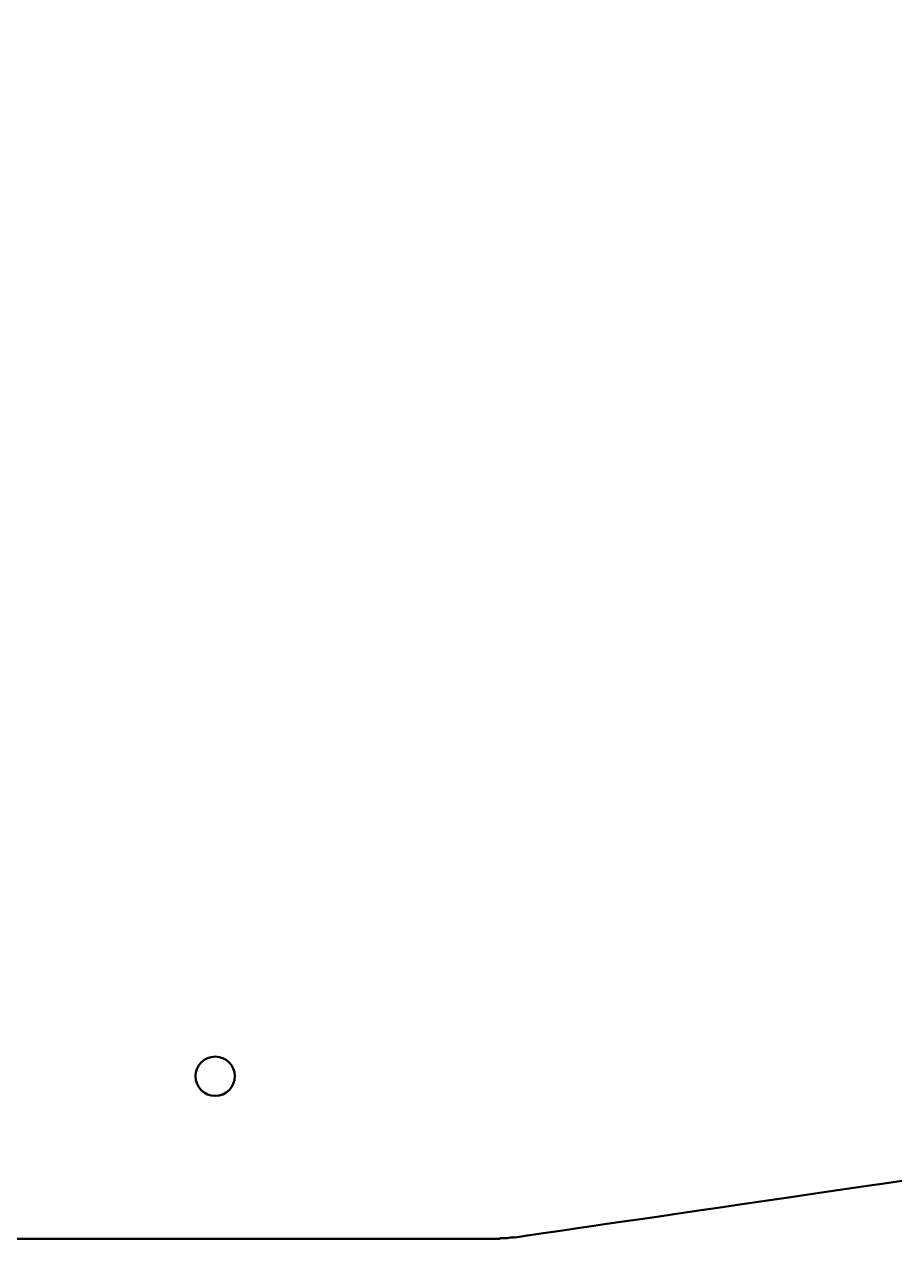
# Model space of a CAD drawing. Header units: millimetres. Extents: x -1113 to 163, y -392 to 100.
# Drawn here: x -909.5 to -860.8, y -199.4 to -131.4 of the extents above; entities that cross this region are included whole.
import ezdxf

# ---------------------------------------------------------------- set-up
doc = ezdxf.new("R2010")
doc.units = ezdxf.units.MM
doc.header["$MEASUREMENT"] = 0
doc.layers.add('Layer 1', color=7, linetype='Continuous')

msp = doc.modelspace()

# ---------------------------------------------------------------- linework, layer by layer
at = {"layer": 'Layer 1', "color": 250, "lineweight": 50}
for points, knots in [([(-722.2832, -74.4376), (-722.2832, -74.4376), (-727.7649, -74.4376), (-727.7649, -74.4376), (-727.7649, -74.4376), (-727.7649, -74.4376), (-727.7649, -74.4376), (-727.7649, -74.4376), (-719.3104, -117.7149), (-719.3104, -117.7149), (-719.3104, -117.7149), (-719.3104, -117.7149), (-719.3104, -117.7149), (-719.3104, -117.7149), (-715.3211, -138.1357), (-715.3211, -138.1357), (-715.3211, -138.1357), (-715.3211, -138.1357), (-715.3211, -138.1357), (-713.9209, -152.8661), (-712.7651, -165.0234), (-712.7651, -165.0234), (-712.7651, -165.0234), (-712.7651, -165.0234), (-712.7651, -165.0234), (-712.7651, -165.0234), (-710.947, -184.7178), (-710.947, -184.7178), (-710.947, -184.7178), (-710.947, -184.7178), (-710.947, -184.7178), (-710.947, -184.7178), (-710.9455, -184.7108), (-710.9455, -184.7108), (-710.9455, -184.7108), (-710.9455, -184.7108), (-710.9455, -184.7108), (-710.8274, -185.9712), (-711.2458, -187.223), (-712.0982, -188.159), (-712.0982, -188.159), (-712.0982, -188.159), (-712.0982, -188.159), (-712.9505, -189.095), (-714.1579, -189.6285), (-715.4238, -189.6285), (-715.4238, -189.6285), (-715.4238, -189.6285), (-715.4238, -189.6285), (-715.4238, -189.6285), (-715.4344, -189.6285), (-715.4344, -189.6285), (-715.4344, -189.6285), (-715.4344, -189.6285), (-715.4344, -189.6285), (-715.4345, -189.6285), (-813.2864, -189.5635), (-814.9725, -189.5624), (-814.9725, -189.5624), (-814.9725, -189.5624), (-814.9725, -189.5624), (-814.9763, -189.5624), (-814.9802, -189.5624), (-814.984, -189.5624), (-814.984, -189.5624), (-814.984, -189.5624), (-814.984, -189.5624), (-815.2482, -189.5624), (-815.5119, -189.5857), (-815.7721, -189.632), (-815.7721, -189.632), (-815.7721, -189.632), (-815.7721, -189.632), (-815.7721, -189.632), (-815.7777, -189.6471), (-815.7777, -189.6471), (-815.7777, -189.6471), (-815.7777, -189.6471), (-815.7777, -189.6471), (-815.7778, -189.6471), (-882.1139, -199.3415), (-882.1139, -199.3415), (-882.1139, -199.3415), (-882.1139, -199.3415), (-882.1139, -199.3415), (-882.1139, -199.3415), (-882.0985, -199.3142), (-882.0985, -199.3142), (-882.0985, -199.3142), (-882.0985, -199.3142), (-882.0985, -199.3142), (-882.3586, -199.3605), (-882.6223, -199.3838), (-882.8865, -199.3838), (-882.8865, -199.3838), (-882.8865, -199.3838), (-882.8865, -199.3838), (-882.8865, -199.3838), (-882.8971, -199.405), (-882.8971, -199.405), (-882.8971, -199.405), (-882.8971, -199.405), (-882.8971, -199.405), (-882.8971, -199.405), (-915.9594, -199.405), (-915.9594, -199.405), (-915.9594, -199.405), (-915.9594, -199.405), (-915.9594, -199.405), (-915.9594, -199.405), (-915.9488, -199.3838), (-915.9488, -199.3838), (-915.9488, -199.3838), (-915.9488, -199.3838), (-915.9488, -199.3838), (-916.213, -199.3838), (-916.4767, -199.3605), (-916.7369, -199.3142), (-916.7369, -199.3142), (-916.7369, -199.3142), (-916.7369, -199.3142), (-916.7369, -199.3142), (-916.7425, -199.3415), (-916.7425, -199.3415), (-916.7425, -199.3415), (-916.7425, -199.3415), (-916.7425, -199.3415), (-916.7426, -199.3415), (-983.0789, -189.6471), (-983.0789, -189.6471), (-983.0789, -189.6471), (-983.0789, -189.6471), (-983.0789, -189.6471), (-983.0789, -189.6471), (-983.0634, -189.632), (-983.0634, -189.632), (-983.0634, -189.632), (-983.0634, -189.632), (-983.0634, -189.632), (-983.3235, -189.5857), (-983.5872, -189.5624), (-983.8514, -189.5624), (-983.8514, -189.5624), (-983.8514, -189.5624), (-983.8514, -189.5624), (-983.8514, -189.5624), (-983.862, -189.5624), (-983.862, -189.5624), (-983.862, -189.5624), (-983.862, -189.5624), (-983.862, -189.5624), (-983.8621, -189.5624), (-1080.6978, -189.5624), (-1081.8636, -189.5624), (-1081.8636, -189.5624), (-1081.8636, -189.5624), (-1081.8636, -189.5624), (-1083.1298, -189.5624), (-1084.3373, -189.0288), (-1085.1897, -188.0925), (-1085.1897, -188.0925), (-1085.1897, -188.0925), (-1085.1897, -188.0925), (-1086.0421, -187.1562), (-1086.4603, -185.904), (-1086.3418, -184.6434), (-1086.3418, -184.6434), (-1086.3418, -184.6434), (-1086.3418, -184.6434), (-1086.3418, -184.6434), (-1086.3616, -184.6517), (-1086.3616, -184.6517), (-1086.3616, -184.6517), (-1086.3616, -184.6517), (-1086.3616, -184.6517), (-1086.3616, -184.6517), (-1084.2787, -162.4901), (-1081.9248, -137.4447), (-1081.9248, -137.4447), (-1081.9248, -137.4447), (-1081.9248, -137.4447), (-1081.9248, -137.4447), (-1078.0705, -117.7149), (-1078.0705, -117.7149), (-1078.0705, -117.7149), (-1078.0705, -117.7149), (-1078.0705, -117.7149), (-1078.0705, -117.7149), (-1069.616, -74.4376), (-1069.616, -74.4376), (-1069.616, -74.4376), (-1069.616, -74.4376), (-1069.616, -74.4376), (-1069.616, -74.4376), (-1075.0977, -74.4376), (-1075.0977, -74.4376), (-1075.0977, -74.4376), (-1075.0977, -74.4376), (-1075.0977, -74.4376), (-1075.2975, -74.4085), (-1075.4854, -74.3161), (-1075.6319, -74.1702), (-1075.6319, -74.1702), (-1075.6319, -74.1702), (-1075.6319, -74.1702), (-1075.8439, -73.9589), (-1075.944, -73.66), (-1075.9021, -73.3635), (-1075.9021, -73.3635), (-1075.9021, -73.3635), (-1075.9021, -73.3635), (-1075.5529, -69.6475), (-1075.3509, -67.4981), (-1075.3509, -67.4981), (-1075.3509, -67.4981), (-1075.3509, -67.4981), (-1075.3509, -67.4981), (-1075.3509, -67.4981), (-1075.3311, -67.4898), (-1075.3311, -67.4898), (-1075.3311, -67.4898), (-1075.3311, -67.4898), (-1075.3311, -67.4898), (-1075.1138, -65.179), (-1073.1739, -63.413), (-1070.8529, -63.413), (-1070.8529, -63.413), (-1070.8529, -63.413), (-1070.8529, -63.413), (-1070.8529, -63.413), (-1070.8635, -63.413), (-1070.8635, -63.413), (-1070.8635, -63.413), (-1070.8635, -63.413), (-1070.8635, -63.413), (-1070.8635, -63.413), (-973.0803, -63.413), (-973.0803, -63.413), (-973.0803, -63.413), (-973.0803, -63.413), (-973.0803, -63.413), (-973.0803, -63.413), (-973.0697, -63.413), (-973.0697, -63.413), (-973.0697, -63.413), (-973.0697, -63.413), (-973.0697, -63.413), (-972.8054, -63.413), (-972.5417, -63.4363), (-972.2816, -63.4826), (-972.2816, -63.4826), (-972.2816, -63.4826), (-972.2816, -63.4826), (-972.2816, -63.4826), (-972.2971, -63.4765), (-972.2971, -63.4765), (-972.2971, -63.4765), (-972.2971, -63.4765), (-972.2971, -63.4765), (-972.2971, -63.4765), (-916.1631, -73.4671), (-916.1631, -73.4671), (-916.1631, -73.4671), (-916.1631, -73.4671), (-916.1631, -73.4671), (-916.1631, -73.4671), (-916.1574, -73.4611), (-916.1574, -73.4611), (-916.1574, -73.4611), (-916.1574, -73.4611), (-916.1574, -73.4611), (-915.8973, -73.5074), (-915.6336, -73.5306), (-915.3693, -73.5306), (-915.3693, -73.5306), (-915.3693, -73.5306), (-915.3693, -73.5306), (-915.3693, -73.5306), (-915.3799, -73.5518), (-915.3799, -73.5518), (-915.3799, -73.5518), (-915.3799, -73.5518), (-915.3799, -73.5518), (-915.3799, -73.5518), (-904.9857, -73.5518), (-904.9857, -73.5518), (-904.9857, -73.5518), (-905.0056, -75.9331), (-905.0056, -75.9331), (-905.0056, -75.9331), (-905.0036, -83.5518), (-905.0036, -83.5518), (-905.0036, -83.5518), (-892.5036, -83.5518), (-892.5036, -83.5518), (-892.5036, -83.5518), (-892.5043, -73.5514), (-892.4841, -73.5518), (-887.1944, -73.6827), (-882.1272, -73.5518), (-882.1272, -73.5518), (-882.1272, -73.5518), (-882.1272, -73.5518), (-882.1272, -73.5518), (-882.1272, -73.5518), (-882.1166, -73.5306), (-882.1166, -73.5306), (-882.1166, -73.5306), (-882.1166, -73.5306), (-882.1166, -73.5306), (-881.8524, -73.5306), (-881.5887, -73.5074), (-881.3285, -73.4611), (-881.3285, -73.4611), (-881.3285, -73.4611), (-881.3285, -73.4611), (-881.3285, -73.4611), (-881.344, -73.4671), (-881.344, -73.4671), (-881.344, -73.4671), (-881.344, -73.4671), (-881.344, -73.4671), (-881.344, -73.4671), (-825.21, -63.4765), (-825.21, -63.4765), (-825.21, -63.4765), (-825.21, -63.4765), (-825.21, -63.4765), (-825.21, -63.4765), (-825.2043, -63.4826), (-825.2043, -63.4826), (-825.2043, -63.4826), (-825.2043, -63.4826), (-825.2043, -63.4826), (-824.9442, -63.4363), (-824.6805, -63.413), (-824.4163, -63.413), (-824.4163, -63.413), (-824.4163, -63.413), (-824.4163, -63.413), (-824.4163, -63.413), (-824.4268, -63.413), (-824.4268, -63.413), (-824.4268, -63.413), (-824.4268, -63.413), (-824.4268, -63.413), (-824.4268, -63.413), (-726.502, -63.413), (-726.502, -63.413), (-726.502, -63.413), (-726.502, -63.413), (-726.502, -63.413), (-726.502, -63.413), (-726.4915, -63.413), (-726.4915, -63.413), (-726.4915, -63.413), (-726.4915, -63.413), (-726.4915, -63.413), (-724.17, -63.413), (-722.2299, -65.1797), (-722.0132, -67.4911), (-722.0132, -67.4911), (-722.0132, -67.4911), (-722.0132, -67.4911), (-722.0132, -67.4911), (-722.0359, -67.4981), (-722.0359, -67.4981), (-722.0359, -67.4981), (-722.0359, -67.4981), (-722.0359, -67.4981), (-722.0359, -67.4981), (-721.7893, -70.091), (-721.4772, -73.3748), (-721.4772, -73.3748), (-721.4772, -73.3748), (-721.4772, -73.3748), (-721.4394, -73.6675), (-721.5397, -73.9615), (-721.749, -74.1702), (-721.749, -74.1702), (-721.749, -74.1702), (-721.749, -74.1702), (-721.8955, -74.3161), (-722.0834, -74.4085), (-722.2832, -74.4376)], [0, 0, 0, 0, 0.0078125, 0.0078125, 0.0078125, 0.015625, 0.015625, 0.015625, 0.0234375, 0.0234375, 0.0234375, 0.03125, 0.03125, 0.03125, 0.0390625, 0.0390625, 0.0390625, 0.046875, 0.046875, 0.046875, 0.0546875, 0.0546875, 0.0546875, 0.0625, 0.0625, 0.0625, 0.0703125, 0.0703125, 0.0703125, 0.078125, 0.078125, 0.078125, 0.0859375, 0.0859375, 0.0859375, 0.09375, 0.09375, 0.09375, 0.1015625, 0.1015625, 0.1015625, 0.109375, 0.109375, 0.109375, 0.1171875, 0.1171875, 0.1171875, 0.125, 0.125, 0.125, 0.1328125, 0.1328125, 0.1328125, 0.140625, 0.140625, 0.140625, 0.1484375, 0.1484375, 0.1484375, 0.15625, 0.15625, 0.15625, 0.1640625, 0.1640625, 0.1640625, 0.171875, 0.171875, 0.171875, 0.1796875, 0.1796875, 0.1796875, 0.1875, 0.1875, 0.1875, 0.1953125, 0.1953125, 0.1953125, 0.203125, 0.203125, 0.203125, 0.2109375, 0.2109375, 0.2109375, 0.21875, 0.21875, 0.21875, 0.2265625, 0.2265625, 0.2265625, 0.234375, 0.234375, 0.234375, 0.2421875, 0.2421875, 0.2421875, 0.25, 0.25, 0.25, 0.2578125, 0.2578125, 0.2578125, 0.265625, 0.265625, 0.265625, 0.2734375, 0.2734375, 0.2734375, 0.28125, 0.28125, 0.28125, 0.2890625, 0.2890625, 0.2890625, 0.296875, 0.296875, 0.296875, 0.3046875, 0.3046875, 0.3046875, 0.3125, 0.3125, 0.3125, 0.3203125, 0.3203125, 0.3203125, 0.328125, 0.328125, 0.328125, 0.3359375, 0.3359375, 0.3359375, 0.34375, 0.34375, 0.34375, 0.3515625, 0.3515625, 0.3515625, 0.359375, 0.359375, 0.359375, 0.3671875, 0.3671875, 0.3671875, 0.375, 0.375, 0.375, 0.3828125, 0.3828125, 0.3828125, 0.390625, 0.390625, 0.390625, 0.3984375, 0.3984375, 0.3984375, 0.40625, 0.40625, 0.40625, 0.4140625, 0.4140625, 0.4140625, 0.421875, 0.421875, 0.421875, 0.4296875, 0.4296875, 0.4296875, 0.4375, 0.4375, 0.4375, 0.4453125, 0.4453125, 0.4453125, 0.453125, 0.453125, 0.453125, 0.4609375, 0.4609375, 0.4609375, 0.46875, 0.46875, 0.46875, 0.4765625, 0.4765625, 0.4765625, 0.484375, 0.484375, 0.484375, 0.4921875, 0.4921875, 0.4921875, 0.5, 0.5, 0.5, 0.5078125, 0.5078125, 0.5078125, 0.515625, 0.515625, 0.515625, 0.5234375, 0.5234375, 0.5234375, 0.53125, 0.53125, 0.53125, 0.5390625, 0.5390625, 0.5390625, 0.546875, 0.546875, 0.546875, 0.5546875, 0.5546875, 0.5546875, 0.5625, 0.5625, 0.5625, 0.5703125, 0.5703125, 0.5703125, 0.578125, 0.578125, 0.578125, 0.5859375, 0.5859375, 0.5859375, 0.59375, 0.59375, 0.59375, 0.6015625, 0.6015625, 0.6015625, 0.609375, 0.609375, 0.609375, 0.6171875, 0.6171875, 0.6171875, 0.625, 0.625, 0.625, 0.6328125, 0.6328125, 0.6328125, 0.640625, 0.640625, 0.640625, 0.6484375, 0.6484375, 0.6484375, 0.65625, 0.65625, 0.65625, 0.6640625, 0.6640625, 0.6640625, 0.671875, 0.671875, 0.671875, 0.6796875, 0.6796875, 0.6796875, 0.6875, 0.6875, 0.6875, 0.6953125, 0.6953125, 0.6953125, 0.703125, 0.703125, 0.703125, 0.7109375, 0.7109375, 0.7109375, 0.71875, 0.71875, 0.71875, 0.7265625, 0.7265625, 0.7265625, 0.734375, 0.734375, 0.734375, 0.7421875, 0.7421875, 0.7421875, 0.75, 0.75, 0.75, 0.7578125, 0.7578125, 0.7578125, 0.765625, 0.765625, 0.765625, 0.7734375, 0.7734375, 0.7734375, 0.78125, 0.78125, 0.78125, 0.7890625, 0.7890625, 0.7890625, 0.796875, 0.796875, 0.796875, 0.8046875, 0.8046875, 0.8046875, 0.8125, 0.8125, 0.8125, 0.8203125, 0.8203125, 0.8203125, 0.828125, 0.828125, 0.828125, 0.8359375, 0.8359375, 0.8359375, 0.84375, 0.84375, 0.84375, 0.8515625, 0.8515625, 0.8515625, 0.859375, 0.859375, 0.859375, 0.8671875, 0.8671875, 0.8671875, 0.875, 0.875, 0.875, 0.8828125, 0.8828125, 0.8828125, 0.890625, 0.890625, 0.890625, 0.8984375, 0.8984375, 0.8984375, 0.90625, 0.90625, 0.90625, 0.9140625, 0.9140625, 0.9140625, 0.921875, 0.921875, 0.921875, 0.9296875, 0.9296875, 0.9296875, 0.9375, 0.9375, 0.9375, 0.9453125, 0.9453125, 0.9453125, 0.953125, 0.953125, 0.953125, 0.9609375, 0.9609375, 0.9609375, 0.96875, 0.96875, 0.96875, 0.9765625, 0.9765625, 0.9765625, 0.984375, 0.984375, 0.984375, 0.9921875, 0.9921875, 0.9921875, 1, 1, 1, 1]), ([(-898.8378, -189.2091), (-899.4453, -189.2091), (-899.9378, -189.7015), (-899.9378, -190.309), (-899.9378, -190.309), (-899.9378, -190.309), (-899.9378, -190.309), (-899.9378, -190.9166), (-899.4453, -191.409), (-898.8378, -191.409), (-898.8378, -191.409), (-898.8378, -191.409), (-898.8378, -191.409), (-898.2303, -191.4091), (-897.7378, -190.9166), (-897.7378, -190.3091), (-897.7378, -190.3091), (-897.7378, -190.3091), (-897.7378, -190.3091), (-897.7378, -189.7015), (-898.2303, -189.2091), (-898.8378, -189.2091)], [0, 0, 0, 0, 0.1428571, 0.1428571, 0.1428571, 0.2857143, 0.2857143, 0.2857143, 0.4285714, 0.4285714, 0.4285714, 0.5714286, 0.5714286, 0.5714286, 0.7142857, 0.7142857, 0.7142857, 0.8571429, 0.8571429, 0.8571429, 1, 1, 1, 1]), ([(-898.8378, -189.2091), (-899.4453, -189.2091), (-899.9378, -189.7015), (-899.9378, -190.309), (-899.9378, -190.309), (-899.9378, -190.309), (-899.9378, -190.309), (-899.9378, -190.9166), (-899.4453, -191.409), (-898.8378, -191.4091), (-898.8378, -191.4091), (-898.8378, -191.4091), (-898.8378, -191.4091), (-898.2303, -191.4091), (-897.7378, -190.9166), (-897.7378, -190.3091), (-897.7378, -190.3091), (-897.7378, -190.3091), (-897.7378, -190.3091), (-897.7378, -189.7015), (-898.2303, -189.2091), (-898.8378, -189.2091)], [0, 0, 0, 0, 0.1428571, 0.1428571, 0.1428571, 0.2857143, 0.2857143, 0.2857143, 0.4285714, 0.4285714, 0.4285714, 0.5714286, 0.5714286, 0.5714286, 0.7142857, 0.7142857, 0.7142857, 0.8571429, 0.8571429, 0.8571429, 1, 1, 1, 1]), ([(-898.8378, -189.2091), (-899.4453, -189.2091), (-899.9378, -189.7015), (-899.9378, -190.3091), (-899.9378, -190.3091), (-899.9378, -190.3091), (-899.9378, -190.3091), (-899.9378, -190.9166), (-899.4453, -191.4091), (-898.8378, -191.4091), (-898.8378, -191.4091), (-898.8378, -191.4091), (-898.8378, -191.4091), (-898.2303, -191.4091), (-897.7378, -190.9166), (-897.7378, -190.3091), (-897.7378, -190.3091), (-897.7378, -190.3091), (-897.7378, -190.3091), (-897.7378, -189.7015), (-898.2303, -189.2091), (-898.8378, -189.2091)], [0, 0, 0, 0, 0.1428571, 0.1428571, 0.1428571, 0.2857143, 0.2857143, 0.2857143, 0.4285714, 0.4285714, 0.4285714, 0.5714286, 0.5714286, 0.5714286, 0.7142857, 0.7142857, 0.7142857, 0.8571429, 0.8571429, 0.8571429, 1, 1, 1, 1]), ([(-898.8378, -189.2091), (-899.4453, -189.2091), (-899.9378, -189.7015), (-899.9378, -190.3091), (-899.9378, -190.3091), (-899.9378, -190.3091), (-899.9378, -190.3091), (-899.9378, -190.9166), (-899.4453, -191.4091), (-898.8378, -191.4091), (-898.8378, -191.4091), (-898.8378, -191.4091), (-898.8378, -191.4091), (-898.2303, -191.4091), (-897.7378, -190.9166), (-897.7378, -190.3091), (-897.7378, -190.3091), (-897.7378, -190.3091), (-897.7378, -190.3091), (-897.7378, -189.7015), (-898.2303, -189.2091), (-898.8378, -189.2091)], [0, 0, 0, 0, 0.1428571, 0.1428571, 0.1428571, 0.2857143, 0.2857143, 0.2857143, 0.4285714, 0.4285714, 0.4285714, 0.5714286, 0.5714286, 0.5714286, 0.7142857, 0.7142857, 0.7142857, 0.8571429, 0.8571429, 0.8571429, 1, 1, 1, 1]), ([(-898.8378, -189.2091), (-899.4453, -189.2091), (-899.9378, -189.7015), (-899.9378, -190.3091), (-899.9378, -190.3091), (-899.9378, -190.3091), (-899.9378, -190.3091), (-899.9378, -190.9166), (-899.4453, -191.4091), (-898.8378, -191.4091), (-898.8378, -191.4091), (-898.8378, -191.4091), (-898.8378, -191.4091), (-898.2303, -191.4091), (-897.7378, -190.9166), (-897.7378, -190.3091), (-897.7378, -190.3091), (-897.7378, -190.3091), (-897.7378, -190.3091), (-897.7378, -189.7015), (-898.2303, -189.2091), (-898.8378, -189.2091)], [0, 0, 0, 0, 0.1428571, 0.1428571, 0.1428571, 0.2857143, 0.2857143, 0.2857143, 0.4285714, 0.4285714, 0.4285714, 0.5714286, 0.5714286, 0.5714286, 0.7142857, 0.7142857, 0.7142857, 0.8571429, 0.8571429, 0.8571429, 1, 1, 1, 1]), ([(-898.8378, -189.2091), (-899.4453, -189.2091), (-899.9378, -189.7015), (-899.9378, -190.3091), (-899.9378, -190.3091), (-899.9378, -190.3091), (-899.9378, -190.3091), (-899.9378, -190.9166), (-899.4453, -191.4091), (-898.8378, -191.4091), (-898.8378, -191.4091), (-898.8378, -191.4091), (-898.8378, -191.4091), (-898.2303, -191.4091), (-897.7378, -190.9166), (-897.7378, -190.3091), (-897.7378, -190.3091), (-897.7378, -190.3091), (-897.7378, -190.3091), (-897.7378, -189.7015), (-898.2303, -189.2091), (-898.8378, -189.2091)], [0, 0, 0, 0, 0.1428571, 0.1428571, 0.1428571, 0.2857143, 0.2857143, 0.2857143, 0.4285714, 0.4285714, 0.4285714, 0.5714286, 0.5714286, 0.5714286, 0.7142857, 0.7142857, 0.7142857, 0.8571429, 0.8571429, 0.8571429, 1, 1, 1, 1]), ([(-898.8378, -189.2091), (-899.4453, -189.2091), (-899.9378, -189.7015), (-899.9378, -190.3091), (-899.9378, -190.3091), (-899.9378, -190.3091), (-899.9378, -190.3091), (-899.9378, -190.9166), (-899.4453, -191.4091), (-898.8378, -191.4091), (-898.8378, -191.4091), (-898.8378, -191.4091), (-898.8378, -191.4091), (-898.2303, -191.4091), (-897.7378, -190.9166), (-897.7378, -190.3091), (-897.7378, -190.3091), (-897.7378, -190.3091), (-897.7378, -190.3091), (-897.7378, -189.7015), (-898.2303, -189.2091), (-898.8378, -189.2091)], [0, 0, 0, 0, 0.1428571, 0.1428571, 0.1428571, 0.2857143, 0.2857143, 0.2857143, 0.4285714, 0.4285714, 0.4285714, 0.5714286, 0.5714286, 0.5714286, 0.7142857, 0.7142857, 0.7142857, 0.8571429, 0.8571429, 0.8571429, 1, 1, 1, 1]), ([(-898.8378, -189.2091), (-899.4453, -189.2091), (-899.9378, -189.7015), (-899.9378, -190.3091), (-899.9378, -190.3091), (-899.9378, -190.3091), (-899.9378, -190.3091), (-899.9378, -190.9166), (-899.4453, -191.4091), (-898.8378, -191.4091), (-898.8378, -191.4091), (-898.8378, -191.4091), (-898.8378, -191.4091), (-898.2303, -191.4091), (-897.7378, -190.9166), (-897.7378, -190.3091), (-897.7378, -190.3091), (-897.7378, -190.3091), (-897.7378, -190.3091), (-897.7378, -189.7015), (-898.2303, -189.2091), (-898.8378, -189.2091)], [0, 0, 0, 0, 0.1428571, 0.1428571, 0.1428571, 0.2857143, 0.2857143, 0.2857143, 0.4285714, 0.4285714, 0.4285714, 0.5714286, 0.5714286, 0.5714286, 0.7142857, 0.7142857, 0.7142857, 0.8571429, 0.8571429, 0.8571429, 1, 1, 1, 1]), ([(-898.8378, -189.2091), (-899.4453, -189.2091), (-899.9378, -189.7015), (-899.9378, -190.3091), (-899.9378, -190.3091), (-899.9378, -190.3091), (-899.9378, -190.3091), (-899.9378, -190.9166), (-899.4453, -191.4091), (-898.8378, -191.4091), (-898.8378, -191.4091), (-898.8378, -191.4091), (-898.8378, -191.4091), (-898.2303, -191.4091), (-897.7378, -190.9166), (-897.7378, -190.3091), (-897.7378, -190.3091), (-897.7378, -190.3091), (-897.7378, -190.3091), (-897.7378, -189.7016), (-898.2303, -189.2091), (-898.8378, -189.2091)], [0, 0, 0, 0, 0.1428571, 0.1428571, 0.1428571, 0.2857143, 0.2857143, 0.2857143, 0.4285714, 0.4285714, 0.4285714, 0.5714286, 0.5714286, 0.5714286, 0.7142857, 0.7142857, 0.7142857, 0.8571429, 0.8571429, 0.8571429, 1, 1, 1, 1]), ([(-898.8378, -189.2091), (-899.4453, -189.2091), (-899.9378, -189.7015), (-899.9378, -190.3091), (-899.9378, -190.3091), (-899.9378, -190.3091), (-899.9378, -190.3091), (-899.9378, -190.9166), (-899.4453, -191.4091), (-898.8378, -191.4091), (-898.8378, -191.4091), (-898.8378, -191.4091), (-898.8378, -191.4091), (-898.2303, -191.4091), (-897.7378, -190.9166), (-897.7378, -190.3091), (-897.7378, -190.3091), (-897.7378, -190.3091), (-897.7378, -190.3091), (-897.7378, -189.7016), (-898.2303, -189.2091), (-898.8378, -189.2091)], [0, 0, 0, 0, 0.1428571, 0.1428571, 0.1428571, 0.2857143, 0.2857143, 0.2857143, 0.4285714, 0.4285714, 0.4285714, 0.5714286, 0.5714286, 0.5714286, 0.7142857, 0.7142857, 0.7142857, 0.8571429, 0.8571429, 0.8571429, 1, 1, 1, 1]), ([(-898.8378, -189.2091), (-899.4453, -189.2091), (-899.9378, -189.7015), (-899.9378, -190.3091), (-899.9378, -190.3091), (-899.9378, -190.3091), (-899.9378, -190.3091), (-899.9378, -190.9166), (-899.4453, -191.4091), (-898.8378, -191.4091), (-898.8378, -191.4091), (-898.8378, -191.4091), (-898.8378, -191.4091), (-898.2303, -191.4091), (-897.7378, -190.9166), (-897.7378, -190.3091), (-897.7378, -190.3091), (-897.7378, -190.3091), (-897.7378, -190.3091), (-897.7378, -189.7016), (-898.2303, -189.2091), (-898.8378, -189.2091)], [0, 0, 0, 0, 0.1428571, 0.1428571, 0.1428571, 0.2857143, 0.2857143, 0.2857143, 0.4285714, 0.4285714, 0.4285714, 0.5714286, 0.5714286, 0.5714286, 0.7142857, 0.7142857, 0.7142857, 0.8571429, 0.8571429, 0.8571429, 1, 1, 1, 1]), ([(-898.8378, -189.2091), (-899.4453, -189.2091), (-899.9378, -189.7016), (-899.9378, -190.3091), (-899.9378, -190.3091), (-899.9378, -190.3091), (-899.9378, -190.3091), (-899.9378, -190.9166), (-899.4453, -191.4091), (-898.8378, -191.4091), (-898.8378, -191.4091), (-898.8378, -191.4091), (-898.8378, -191.4091), (-898.2303, -191.4091), (-897.7378, -190.9166), (-897.7378, -190.3091), (-897.7378, -190.3091), (-897.7378, -190.3091), (-897.7378, -190.3091), (-897.7378, -189.7016), (-898.2303, -189.2091), (-898.8378, -189.2091)], [0, 0, 0, 0, 0.1428571, 0.1428571, 0.1428571, 0.2857143, 0.2857143, 0.2857143, 0.4285714, 0.4285714, 0.4285714, 0.5714286, 0.5714286, 0.5714286, 0.7142857, 0.7142857, 0.7142857, 0.8571429, 0.8571429, 0.8571429, 1, 1, 1, 1]), ([(-898.8378, -189.2091), (-899.4453, -189.2091), (-899.9378, -189.7016), (-899.9378, -190.3091), (-899.9378, -190.3091), (-899.9378, -190.3091), (-899.9378, -190.3091), (-899.9378, -190.9166), (-899.4453, -191.4091), (-898.8378, -191.4091), (-898.8378, -191.4091), (-898.8378, -191.4091), (-898.8378, -191.4091), (-898.2303, -191.4091), (-897.7378, -190.9166), (-897.7378, -190.3091), (-897.7378, -190.3091), (-897.7378, -190.3091), (-897.7378, -190.3091), (-897.7378, -189.7016), (-898.2303, -189.2091), (-898.8378, -189.2091)], [0, 0, 0, 0, 0.1428571, 0.1428571, 0.1428571, 0.2857143, 0.2857143, 0.2857143, 0.4285714, 0.4285714, 0.4285714, 0.5714286, 0.5714286, 0.5714286, 0.7142857, 0.7142857, 0.7142857, 0.8571429, 0.8571429, 0.8571429, 1, 1, 1, 1]), ([(-898.8378, -189.2091), (-899.4453, -189.2091), (-899.9378, -189.7016), (-899.9378, -190.3091), (-899.9378, -190.3091), (-899.9378, -190.3091), (-899.9378, -190.3091), (-899.9378, -190.9166), (-899.4453, -191.4091), (-898.8378, -191.4091), (-898.8378, -191.4091), (-898.8378, -191.4091), (-898.8378, -191.4091), (-898.2303, -191.4091), (-897.7378, -190.9166), (-897.7378, -190.3091), (-897.7378, -190.3091), (-897.7378, -190.3091), (-897.7378, -190.3091), (-897.7378, -189.7016), (-898.2303, -189.2091), (-898.8378, -189.2091)], [0, 0, 0, 0, 0.1428571, 0.1428571, 0.1428571, 0.2857143, 0.2857143, 0.2857143, 0.4285714, 0.4285714, 0.4285714, 0.5714286, 0.5714286, 0.5714286, 0.7142857, 0.7142857, 0.7142857, 0.8571429, 0.8571429, 0.8571429, 1, 1, 1, 1]), ([(-898.8378, -189.2091), (-899.4453, -189.2091), (-899.9378, -189.7016), (-899.9378, -190.3091), (-899.9378, -190.3091), (-899.9378, -190.3091), (-899.9378, -190.3091), (-899.9378, -190.9166), (-899.4453, -191.4091), (-898.8378, -191.4091), (-898.8378, -191.4091), (-898.8378, -191.4091), (-898.8378, -191.4091), (-898.2303, -191.4091), (-897.7378, -190.9166), (-897.7378, -190.3091), (-897.7378, -190.3091), (-897.7378, -190.3091), (-897.7378, -190.3091), (-897.7378, -189.7016), (-898.2303, -189.2091), (-898.8378, -189.2091)], [0, 0, 0, 0, 0.1428571, 0.1428571, 0.1428571, 0.2857143, 0.2857143, 0.2857143, 0.4285714, 0.4285714, 0.4285714, 0.5714286, 0.5714286, 0.5714286, 0.7142857, 0.7142857, 0.7142857, 0.8571429, 0.8571429, 0.8571429, 1, 1, 1, 1]), ([(-898.8378, -189.2091), (-899.4453, -189.2091), (-899.9378, -189.7016), (-899.9378, -190.3091), (-899.9378, -190.3091), (-899.9378, -190.3091), (-899.9378, -190.3091), (-899.9378, -190.9166), (-899.4453, -191.4091), (-898.8378, -191.4091), (-898.8378, -191.4091), (-898.8378, -191.4091), (-898.8378, -191.4091), (-898.2303, -191.4091), (-897.7378, -190.9166), (-897.7378, -190.3091), (-897.7378, -190.3091), (-897.7378, -190.3091), (-897.7378, -190.3091), (-897.7378, -189.7016), (-898.2303, -189.2091), (-898.8378, -189.2091)], [0, 0, 0, 0, 0.1428571, 0.1428571, 0.1428571, 0.2857143, 0.2857143, 0.2857143, 0.4285714, 0.4285714, 0.4285714, 0.5714286, 0.5714286, 0.5714286, 0.7142857, 0.7142857, 0.7142857, 0.8571429, 0.8571429, 0.8571429, 1, 1, 1, 1]), ([(-898.8378, -189.2091), (-899.4453, -189.2091), (-899.9378, -189.7016), (-899.9378, -190.3091), (-899.9378, -190.3091), (-899.9378, -190.3091), (-899.9378, -190.3091), (-899.9378, -190.9166), (-899.4453, -191.4091), (-898.8378, -191.4091), (-898.8378, -191.4091), (-898.8378, -191.4091), (-898.8378, -191.4091), (-898.2303, -191.4091), (-897.7378, -190.9166), (-897.7378, -190.3091), (-897.7378, -190.3091), (-897.7378, -190.3091), (-897.7378, -190.3091), (-897.7378, -189.7016), (-898.2303, -189.2091), (-898.8378, -189.2091)], [0, 0, 0, 0, 0.1428571, 0.1428571, 0.1428571, 0.2857143, 0.2857143, 0.2857143, 0.4285714, 0.4285714, 0.4285714, 0.5714286, 0.5714286, 0.5714286, 0.7142857, 0.7142857, 0.7142857, 0.8571429, 0.8571429, 0.8571429, 1, 1, 1, 1]), ([(-898.8378, -189.2091), (-899.4453, -189.2091), (-899.9378, -189.7016), (-899.9378, -190.3091), (-899.9378, -190.3091), (-899.9378, -190.3091), (-899.9378, -190.3091), (-899.9378, -190.9166), (-899.4453, -191.4091), (-898.8378, -191.4091), (-898.8378, -191.4091), (-898.8378, -191.4091), (-898.8378, -191.4091), (-898.2303, -191.4091), (-897.7378, -190.9166), (-897.7378, -190.3091), (-897.7378, -190.3091), (-897.7378, -190.3091), (-897.7378, -190.3091), (-897.7378, -189.7016), (-898.2303, -189.2091), (-898.8378, -189.2091)], [0, 0, 0, 0, 0.1428571, 0.1428571, 0.1428571, 0.2857143, 0.2857143, 0.2857143, 0.4285714, 0.4285714, 0.4285714, 0.5714286, 0.5714286, 0.5714286, 0.7142857, 0.7142857, 0.7142857, 0.8571429, 0.8571429, 0.8571429, 1, 1, 1, 1]), ([(-898.8378, -189.2091), (-899.4453, -189.2091), (-899.9378, -189.7016), (-899.9378, -190.3091), (-899.9378, -190.3091), (-899.9378, -190.3091), (-899.9378, -190.3091), (-899.9378, -190.9166), (-899.4453, -191.4091), (-898.8378, -191.4091), (-898.8378, -191.4091), (-898.8378, -191.4091), (-898.8378, -191.4091), (-898.2303, -191.4091), (-897.7378, -190.9166), (-897.7378, -190.3091), (-897.7378, -190.3091), (-897.7378, -190.3091), (-897.7378, -190.3091), (-897.7378, -189.7016), (-898.2303, -189.2091), (-898.8378, -189.2091)], [0, 0, 0, 0, 0.1428571, 0.1428571, 0.1428571, 0.2857143, 0.2857143, 0.2857143, 0.4285714, 0.4285714, 0.4285714, 0.5714286, 0.5714286, 0.5714286, 0.7142857, 0.7142857, 0.7142857, 0.8571429, 0.8571429, 0.8571429, 1, 1, 1, 1]), ([(-898.8378, -189.2091), (-899.4453, -189.2091), (-899.9378, -189.7016), (-899.9378, -190.3091), (-899.9378, -190.3091), (-899.9378, -190.3091), (-899.9378, -190.3091), (-899.9378, -190.9166), (-899.4453, -191.4091), (-898.8378, -191.4091), (-898.8378, -191.4091), (-898.8378, -191.4091), (-898.8378, -191.4091), (-898.2303, -191.4091), (-897.7378, -190.9166), (-897.7378, -190.3091), (-897.7378, -190.3091), (-897.7378, -190.3091), (-897.7378, -190.3091), (-897.7378, -189.7016), (-898.2303, -189.2091), (-898.8378, -189.2091)], [0, 0, 0, 0, 0.1428571, 0.1428571, 0.1428571, 0.2857143, 0.2857143, 0.2857143, 0.4285714, 0.4285714, 0.4285714, 0.5714286, 0.5714286, 0.5714286, 0.7142857, 0.7142857, 0.7142857, 0.8571429, 0.8571429, 0.8571429, 1, 1, 1, 1]), ([(-898.8378, -189.2091), (-899.4453, -189.2091), (-899.9378, -189.7016), (-899.9378, -190.3091), (-899.9378, -190.3091), (-899.9378, -190.3091), (-899.9378, -190.3091), (-899.9378, -190.9166), (-899.4453, -191.4091), (-898.8378, -191.4091), (-898.8378, -191.4091), (-898.8378, -191.4091), (-898.8378, -191.4091), (-898.2303, -191.4091), (-897.7378, -190.9166), (-897.7378, -190.3091), (-897.7378, -190.3091), (-897.7378, -190.3091), (-897.7378, -190.3091), (-897.7378, -189.7016), (-898.2303, -189.2091), (-898.8378, -189.2091)], [0, 0, 0, 0, 0.1428571, 0.1428571, 0.1428571, 0.2857143, 0.2857143, 0.2857143, 0.4285714, 0.4285714, 0.4285714, 0.5714286, 0.5714286, 0.5714286, 0.7142857, 0.7142857, 0.7142857, 0.8571429, 0.8571429, 0.8571429, 1, 1, 1, 1]), ([(-898.8378, -189.2091), (-899.4453, -189.2091), (-899.9378, -189.7015), (-899.9378, -190.309), (-899.9378, -190.309), (-899.9378, -190.309), (-899.9378, -190.309), (-899.9378, -190.9166), (-899.4453, -191.409), (-898.8378, -191.409), (-898.8378, -191.409), (-898.8378, -191.409), (-898.8378, -191.409), (-898.2303, -191.4091), (-897.7378, -190.9166), (-897.7378, -190.3091), (-897.7378, -190.3091), (-897.7378, -190.3091), (-897.7378, -190.3091), (-897.7378, -189.7015), (-898.2303, -189.2091), (-898.8378, -189.2091)], [0, 0, 0, 0, 0.1428571, 0.1428571, 0.1428571, 0.2857143, 0.2857143, 0.2857143, 0.4285714, 0.4285714, 0.4285714, 0.5714286, 0.5714286, 0.5714286, 0.7142857, 0.7142857, 0.7142857, 0.8571429, 0.8571429, 0.8571429, 1, 1, 1, 1]), ([(-898.8378, -189.2091), (-899.4453, -189.2091), (-899.9378, -189.7015), (-899.9378, -190.309), (-899.9378, -190.309), (-899.9378, -190.309), (-899.9378, -190.309), (-899.9378, -190.9166), (-899.4453, -191.409), (-898.8378, -191.4091), (-898.8378, -191.4091), (-898.8378, -191.4091), (-898.8378, -191.4091), (-898.2303, -191.4091), (-897.7378, -190.9166), (-897.7378, -190.3091), (-897.7378, -190.3091), (-897.7378, -190.3091), (-897.7378, -190.3091), (-897.7378, -189.7015), (-898.2303, -189.2091), (-898.8378, -189.2091)], [0, 0, 0, 0, 0.1428571, 0.1428571, 0.1428571, 0.2857143, 0.2857143, 0.2857143, 0.4285714, 0.4285714, 0.4285714, 0.5714286, 0.5714286, 0.5714286, 0.7142857, 0.7142857, 0.7142857, 0.8571429, 0.8571429, 0.8571429, 1, 1, 1, 1]), ([(-898.8378, -189.2091), (-899.4453, -189.2091), (-899.9378, -189.7015), (-899.9378, -190.3091), (-899.9378, -190.3091), (-899.9378, -190.3091), (-899.9378, -190.3091), (-899.9378, -190.9166), (-899.4453, -191.4091), (-898.8378, -191.4091), (-898.8378, -191.4091), (-898.8378, -191.4091), (-898.8378, -191.4091), (-898.2303, -191.4091), (-897.7378, -190.9166), (-897.7378, -190.3091), (-897.7378, -190.3091), (-897.7378, -190.3091), (-897.7378, -190.3091), (-897.7378, -189.7015), (-898.2303, -189.2091), (-898.8378, -189.2091)], [0, 0, 0, 0, 0.1428571, 0.1428571, 0.1428571, 0.2857143, 0.2857143, 0.2857143, 0.4285714, 0.4285714, 0.4285714, 0.5714286, 0.5714286, 0.5714286, 0.7142857, 0.7142857, 0.7142857, 0.8571429, 0.8571429, 0.8571429, 1, 1, 1, 1]), ([(-898.8378, -189.2091), (-899.4453, -189.2091), (-899.9378, -189.7015), (-899.9378, -190.3091), (-899.9378, -190.3091), (-899.9378, -190.3091), (-899.9378, -190.3091), (-899.9378, -190.9166), (-899.4453, -191.4091), (-898.8378, -191.4091), (-898.8378, -191.4091), (-898.8378, -191.4091), (-898.8378, -191.4091), (-898.2303, -191.4091), (-897.7378, -190.9166), (-897.7378, -190.3091), (-897.7378, -190.3091), (-897.7378, -190.3091), (-897.7378, -190.3091), (-897.7378, -189.7015), (-898.2303, -189.2091), (-898.8378, -189.2091)], [0, 0, 0, 0, 0.1428571, 0.1428571, 0.1428571, 0.2857143, 0.2857143, 0.2857143, 0.4285714, 0.4285714, 0.4285714, 0.5714286, 0.5714286, 0.5714286, 0.7142857, 0.7142857, 0.7142857, 0.8571429, 0.8571429, 0.8571429, 1, 1, 1, 1]), ([(-898.8378, -189.2091), (-899.4453, -189.2091), (-899.9378, -189.7015), (-899.9378, -190.3091), (-899.9378, -190.3091), (-899.9378, -190.3091), (-899.9378, -190.3091), (-899.9378, -190.9166), (-899.4453, -191.4091), (-898.8378, -191.4091), (-898.8378, -191.4091), (-898.8378, -191.4091), (-898.8378, -191.4091), (-898.2303, -191.4091), (-897.7378, -190.9166), (-897.7378, -190.3091), (-897.7378, -190.3091), (-897.7378, -190.3091), (-897.7378, -190.3091), (-897.7378, -189.7015), (-898.2303, -189.2091), (-898.8378, -189.2091)], [0, 0, 0, 0, 0.1428571, 0.1428571, 0.1428571, 0.2857143, 0.2857143, 0.2857143, 0.4285714, 0.4285714, 0.4285714, 0.5714286, 0.5714286, 0.5714286, 0.7142857, 0.7142857, 0.7142857, 0.8571429, 0.8571429, 0.8571429, 1, 1, 1, 1]), ([(-898.8378, -189.2091), (-899.4453, -189.2091), (-899.9378, -189.7015), (-899.9378, -190.3091), (-899.9378, -190.3091), (-899.9378, -190.3091), (-899.9378, -190.3091), (-899.9378, -190.9166), (-899.4453, -191.4091), (-898.8378, -191.4091), (-898.8378, -191.4091), (-898.8378, -191.4091), (-898.8378, -191.4091), (-898.2303, -191.4091), (-897.7378, -190.9166), (-897.7378, -190.3091), (-897.7378, -190.3091), (-897.7378, -190.3091), (-897.7378, -190.3091), (-897.7378, -189.7015), (-898.2303, -189.2091), (-898.8378, -189.2091)], [0, 0, 0, 0, 0.1428571, 0.1428571, 0.1428571, 0.2857143, 0.2857143, 0.2857143, 0.4285714, 0.4285714, 0.4285714, 0.5714286, 0.5714286, 0.5714286, 0.7142857, 0.7142857, 0.7142857, 0.8571429, 0.8571429, 0.8571429, 1, 1, 1, 1]), ([(-898.8378, -189.2091), (-899.4453, -189.2091), (-899.9378, -189.7015), (-899.9378, -190.3091), (-899.9378, -190.3091), (-899.9378, -190.3091), (-899.9378, -190.3091), (-899.9378, -190.9166), (-899.4453, -191.4091), (-898.8378, -191.4091), (-898.8378, -191.4091), (-898.8378, -191.4091), (-898.8378, -191.4091), (-898.2303, -191.4091), (-897.7378, -190.9166), (-897.7378, -190.3091), (-897.7378, -190.3091), (-897.7378, -190.3091), (-897.7378, -190.3091), (-897.7378, -189.7015), (-898.2303, -189.2091), (-898.8378, -189.2091)], [0, 0, 0, 0, 0.1428571, 0.1428571, 0.1428571, 0.2857143, 0.2857143, 0.2857143, 0.4285714, 0.4285714, 0.4285714, 0.5714286, 0.5714286, 0.5714286, 0.7142857, 0.7142857, 0.7142857, 0.8571429, 0.8571429, 0.8571429, 1, 1, 1, 1]), ([(-898.8378, -189.2091), (-899.4453, -189.2091), (-899.9378, -189.7015), (-899.9378, -190.3091), (-899.9378, -190.3091), (-899.9378, -190.3091), (-899.9378, -190.3091), (-899.9378, -190.9166), (-899.4453, -191.4091), (-898.8378, -191.4091), (-898.8378, -191.4091), (-898.8378, -191.4091), (-898.8378, -191.4091), (-898.2303, -191.4091), (-897.7378, -190.9166), (-897.7378, -190.3091), (-897.7378, -190.3091), (-897.7378, -190.3091), (-897.7378, -190.3091), (-897.7378, -189.7015), (-898.2303, -189.2091), (-898.8378, -189.2091)], [0, 0, 0, 0, 0.1428571, 0.1428571, 0.1428571, 0.2857143, 0.2857143, 0.2857143, 0.4285714, 0.4285714, 0.4285714, 0.5714286, 0.5714286, 0.5714286, 0.7142857, 0.7142857, 0.7142857, 0.8571429, 0.8571429, 0.8571429, 1, 1, 1, 1]), ([(-898.8378, -189.2091), (-899.4453, -189.2091), (-899.9378, -189.7015), (-899.9378, -190.3091), (-899.9378, -190.3091), (-899.9378, -190.3091), (-899.9378, -190.3091), (-899.9378, -190.9166), (-899.4453, -191.4091), (-898.8378, -191.4091), (-898.8378, -191.4091), (-898.8378, -191.4091), (-898.8378, -191.4091), (-898.2303, -191.4091), (-897.7378, -190.9166), (-897.7378, -190.3091), (-897.7378, -190.3091), (-897.7378, -190.3091), (-897.7378, -190.3091), (-897.7378, -189.7016), (-898.2303, -189.2091), (-898.8378, -189.2091)], [0, 0, 0, 0, 0.1428571, 0.1428571, 0.1428571, 0.2857143, 0.2857143, 0.2857143, 0.4285714, 0.4285714, 0.4285714, 0.5714286, 0.5714286, 0.5714286, 0.7142857, 0.7142857, 0.7142857, 0.8571429, 0.8571429, 0.8571429, 1, 1, 1, 1]), ([(-898.8378, -189.2091), (-899.4453, -189.2091), (-899.9378, -189.7015), (-899.9378, -190.3091), (-899.9378, -190.3091), (-899.9378, -190.3091), (-899.9378, -190.3091), (-899.9378, -190.9166), (-899.4453, -191.4091), (-898.8378, -191.4091), (-898.8378, -191.4091), (-898.8378, -191.4091), (-898.8378, -191.4091), (-898.2303, -191.4091), (-897.7378, -190.9166), (-897.7378, -190.3091), (-897.7378, -190.3091), (-897.7378, -190.3091), (-897.7378, -190.3091), (-897.7378, -189.7016), (-898.2303, -189.2091), (-898.8378, -189.2091)], [0, 0, 0, 0, 0.1428571, 0.1428571, 0.1428571, 0.2857143, 0.2857143, 0.2857143, 0.4285714, 0.4285714, 0.4285714, 0.5714286, 0.5714286, 0.5714286, 0.7142857, 0.7142857, 0.7142857, 0.8571429, 0.8571429, 0.8571429, 1, 1, 1, 1]), ([(-898.8378, -189.2091), (-899.4453, -189.2091), (-899.9378, -189.7015), (-899.9378, -190.3091), (-899.9378, -190.3091), (-899.9378, -190.3091), (-899.9378, -190.3091), (-899.9378, -190.9166), (-899.4453, -191.4091), (-898.8378, -191.4091), (-898.8378, -191.4091), (-898.8378, -191.4091), (-898.8378, -191.4091), (-898.2303, -191.4091), (-897.7378, -190.9166), (-897.7378, -190.3091), (-897.7378, -190.3091), (-897.7378, -190.3091), (-897.7378, -190.3091), (-897.7378, -189.7016), (-898.2303, -189.2091), (-898.8378, -189.2091)], [0, 0, 0, 0, 0.1428571, 0.1428571, 0.1428571, 0.2857143, 0.2857143, 0.2857143, 0.4285714, 0.4285714, 0.4285714, 0.5714286, 0.5714286, 0.5714286, 0.7142857, 0.7142857, 0.7142857, 0.8571429, 0.8571429, 0.8571429, 1, 1, 1, 1]), ([(-898.8378, -189.2091), (-899.4453, -189.2091), (-899.9378, -189.7016), (-899.9378, -190.3091), (-899.9378, -190.3091), (-899.9378, -190.3091), (-899.9378, -190.3091), (-899.9378, -190.9166), (-899.4453, -191.4091), (-898.8378, -191.4091), (-898.8378, -191.4091), (-898.8378, -191.4091), (-898.8378, -191.4091), (-898.2303, -191.4091), (-897.7378, -190.9166), (-897.7378, -190.3091), (-897.7378, -190.3091), (-897.7378, -190.3091), (-897.7378, -190.3091), (-897.7378, -189.7016), (-898.2303, -189.2091), (-898.8378, -189.2091)], [0, 0, 0, 0, 0.1428571, 0.1428571, 0.1428571, 0.2857143, 0.2857143, 0.2857143, 0.4285714, 0.4285714, 0.4285714, 0.5714286, 0.5714286, 0.5714286, 0.7142857, 0.7142857, 0.7142857, 0.8571429, 0.8571429, 0.8571429, 1, 1, 1, 1]), ([(-898.8378, -189.2091), (-899.4453, -189.2091), (-899.9378, -189.7016), (-899.9378, -190.3091), (-899.9378, -190.3091), (-899.9378, -190.3091), (-899.9378, -190.3091), (-899.9378, -190.9166), (-899.4453, -191.4091), (-898.8378, -191.4091), (-898.8378, -191.4091), (-898.8378, -191.4091), (-898.8378, -191.4091), (-898.2303, -191.4091), (-897.7378, -190.9166), (-897.7378, -190.3091), (-897.7378, -190.3091), (-897.7378, -190.3091), (-897.7378, -190.3091), (-897.7378, -189.7016), (-898.2303, -189.2091), (-898.8378, -189.2091)], [0, 0, 0, 0, 0.1428571, 0.1428571, 0.1428571, 0.2857143, 0.2857143, 0.2857143, 0.4285714, 0.4285714, 0.4285714, 0.5714286, 0.5714286, 0.5714286, 0.7142857, 0.7142857, 0.7142857, 0.8571429, 0.8571429, 0.8571429, 1, 1, 1, 1]), ([(-898.8378, -189.2091), (-899.4453, -189.2091), (-899.9378, -189.7016), (-899.9378, -190.3091), (-899.9378, -190.3091), (-899.9378, -190.3091), (-899.9378, -190.3091), (-899.9378, -190.9166), (-899.4453, -191.4091), (-898.8378, -191.4091), (-898.8378, -191.4091), (-898.8378, -191.4091), (-898.8378, -191.4091), (-898.2303, -191.4091), (-897.7378, -190.9166), (-897.7378, -190.3091), (-897.7378, -190.3091), (-897.7378, -190.3091), (-897.7378, -190.3091), (-897.7378, -189.7016), (-898.2303, -189.2091), (-898.8378, -189.2091)], [0, 0, 0, 0, 0.1428571, 0.1428571, 0.1428571, 0.2857143, 0.2857143, 0.2857143, 0.4285714, 0.4285714, 0.4285714, 0.5714286, 0.5714286, 0.5714286, 0.7142857, 0.7142857, 0.7142857, 0.8571429, 0.8571429, 0.8571429, 1, 1, 1, 1]), ([(-898.8378, -189.2091), (-899.4453, -189.2091), (-899.9378, -189.7016), (-899.9378, -190.3091), (-899.9378, -190.3091), (-899.9378, -190.3091), (-899.9378, -190.3091), (-899.9378, -190.9166), (-899.4453, -191.4091), (-898.8378, -191.4091), (-898.8378, -191.4091), (-898.8378, -191.4091), (-898.8378, -191.4091), (-898.2303, -191.4091), (-897.7378, -190.9166), (-897.7378, -190.3091), (-897.7378, -190.3091), (-897.7378, -190.3091), (-897.7378, -190.3091), (-897.7378, -189.7016), (-898.2303, -189.2091), (-898.8378, -189.2091)], [0, 0, 0, 0, 0.1428571, 0.1428571, 0.1428571, 0.2857143, 0.2857143, 0.2857143, 0.4285714, 0.4285714, 0.4285714, 0.5714286, 0.5714286, 0.5714286, 0.7142857, 0.7142857, 0.7142857, 0.8571429, 0.8571429, 0.8571429, 1, 1, 1, 1]), ([(-898.8378, -189.2091), (-899.4453, -189.2091), (-899.9378, -189.7016), (-899.9378, -190.3091), (-899.9378, -190.3091), (-899.9378, -190.3091), (-899.9378, -190.3091), (-899.9378, -190.9166), (-899.4453, -191.4091), (-898.8378, -191.4091), (-898.8378, -191.4091), (-898.8378, -191.4091), (-898.8378, -191.4091), (-898.2303, -191.4091), (-897.7378, -190.9166), (-897.7378, -190.3091), (-897.7378, -190.3091), (-897.7378, -190.3091), (-897.7378, -190.3091), (-897.7378, -189.7016), (-898.2303, -189.2091), (-898.8378, -189.2091)], [0, 0, 0, 0, 0.1428571, 0.1428571, 0.1428571, 0.2857143, 0.2857143, 0.2857143, 0.4285714, 0.4285714, 0.4285714, 0.5714286, 0.5714286, 0.5714286, 0.7142857, 0.7142857, 0.7142857, 0.8571429, 0.8571429, 0.8571429, 1, 1, 1, 1]), ([(-898.8378, -189.2091), (-899.4453, -189.2091), (-899.9378, -189.7016), (-899.9378, -190.3091), (-899.9378, -190.3091), (-899.9378, -190.3091), (-899.9378, -190.3091), (-899.9378, -190.9166), (-899.4453, -191.4091), (-898.8378, -191.4091), (-898.8378, -191.4091), (-898.8378, -191.4091), (-898.8378, -191.4091), (-898.2303, -191.4091), (-897.7378, -190.9166), (-897.7378, -190.3091), (-897.7378, -190.3091), (-897.7378, -190.3091), (-897.7378, -190.3091), (-897.7378, -189.7016), (-898.2303, -189.2091), (-898.8378, -189.2091)], [0, 0, 0, 0, 0.1428571, 0.1428571, 0.1428571, 0.2857143, 0.2857143, 0.2857143, 0.4285714, 0.4285714, 0.4285714, 0.5714286, 0.5714286, 0.5714286, 0.7142857, 0.7142857, 0.7142857, 0.8571429, 0.8571429, 0.8571429, 1, 1, 1, 1]), ([(-898.8378, -189.2091), (-899.4453, -189.2091), (-899.9378, -189.7016), (-899.9378, -190.3091), (-899.9378, -190.3091), (-899.9378, -190.3091), (-899.9378, -190.3091), (-899.9378, -190.9166), (-899.4453, -191.4091), (-898.8378, -191.4091), (-898.8378, -191.4091), (-898.8378, -191.4091), (-898.8378, -191.4091), (-898.2303, -191.4091), (-897.7378, -190.9166), (-897.7378, -190.3091), (-897.7378, -190.3091), (-897.7378, -190.3091), (-897.7378, -190.3091), (-897.7378, -189.7016), (-898.2303, -189.2091), (-898.8378, -189.2091)], [0, 0, 0, 0, 0.1428571, 0.1428571, 0.1428571, 0.2857143, 0.2857143, 0.2857143, 0.4285714, 0.4285714, 0.4285714, 0.5714286, 0.5714286, 0.5714286, 0.7142857, 0.7142857, 0.7142857, 0.8571429, 0.8571429, 0.8571429, 1, 1, 1, 1]), ([(-898.8378, -189.2091), (-899.4453, -189.2091), (-899.9378, -189.7016), (-899.9378, -190.3091), (-899.9378, -190.3091), (-899.9378, -190.3091), (-899.9378, -190.3091), (-899.9378, -190.9166), (-899.4453, -191.4091), (-898.8378, -191.4091), (-898.8378, -191.4091), (-898.8378, -191.4091), (-898.8378, -191.4091), (-898.2303, -191.4091), (-897.7378, -190.9166), (-897.7378, -190.3091), (-897.7378, -190.3091), (-897.7378, -190.3091), (-897.7378, -190.3091), (-897.7378, -189.7016), (-898.2303, -189.2091), (-898.8378, -189.2091)], [0, 0, 0, 0, 0.1428571, 0.1428571, 0.1428571, 0.2857143, 0.2857143, 0.2857143, 0.4285714, 0.4285714, 0.4285714, 0.5714286, 0.5714286, 0.5714286, 0.7142857, 0.7142857, 0.7142857, 0.8571429, 0.8571429, 0.8571429, 1, 1, 1, 1]), ([(-898.8378, -189.2091), (-899.4453, -189.2091), (-899.9378, -189.7016), (-899.9378, -190.3091), (-899.9378, -190.3091), (-899.9378, -190.3091), (-899.9378, -190.3091), (-899.9378, -190.9166), (-899.4453, -191.4091), (-898.8378, -191.4091), (-898.8378, -191.4091), (-898.8378, -191.4091), (-898.8378, -191.4091), (-898.2303, -191.4091), (-897.7378, -190.9166), (-897.7378, -190.3091), (-897.7378, -190.3091), (-897.7378, -190.3091), (-897.7378, -190.3091), (-897.7378, -189.7016), (-898.2303, -189.2091), (-898.8378, -189.2091)], [0, 0, 0, 0, 0.1428571, 0.1428571, 0.1428571, 0.2857143, 0.2857143, 0.2857143, 0.4285714, 0.4285714, 0.4285714, 0.5714286, 0.5714286, 0.5714286, 0.7142857, 0.7142857, 0.7142857, 0.8571429, 0.8571429, 0.8571429, 1, 1, 1, 1]), ([(-898.8378, -189.2091), (-899.4453, -189.2091), (-899.9378, -189.7016), (-899.9378, -190.3091), (-899.9378, -190.3091), (-899.9378, -190.3091), (-899.9378, -190.3091), (-899.9378, -190.9166), (-899.4453, -191.4091), (-898.8378, -191.4091), (-898.8378, -191.4091), (-898.8378, -191.4091), (-898.8378, -191.4091), (-898.2303, -191.4091), (-897.7378, -190.9166), (-897.7378, -190.3091), (-897.7378, -190.3091), (-897.7378, -190.3091), (-897.7378, -190.3091), (-897.7378, -189.7016), (-898.2303, -189.2091), (-898.8378, -189.2091)], [0, 0, 0, 0, 0.1428571, 0.1428571, 0.1428571, 0.2857143, 0.2857143, 0.2857143, 0.4285714, 0.4285714, 0.4285714, 0.5714286, 0.5714286, 0.5714286, 0.7142857, 0.7142857, 0.7142857, 0.8571429, 0.8571429, 0.8571429, 1, 1, 1, 1])]:
    msp.add_open_spline(points, degree=3, knots=knots, dxfattribs=at)

doc.saveas('drawing.dxf')
